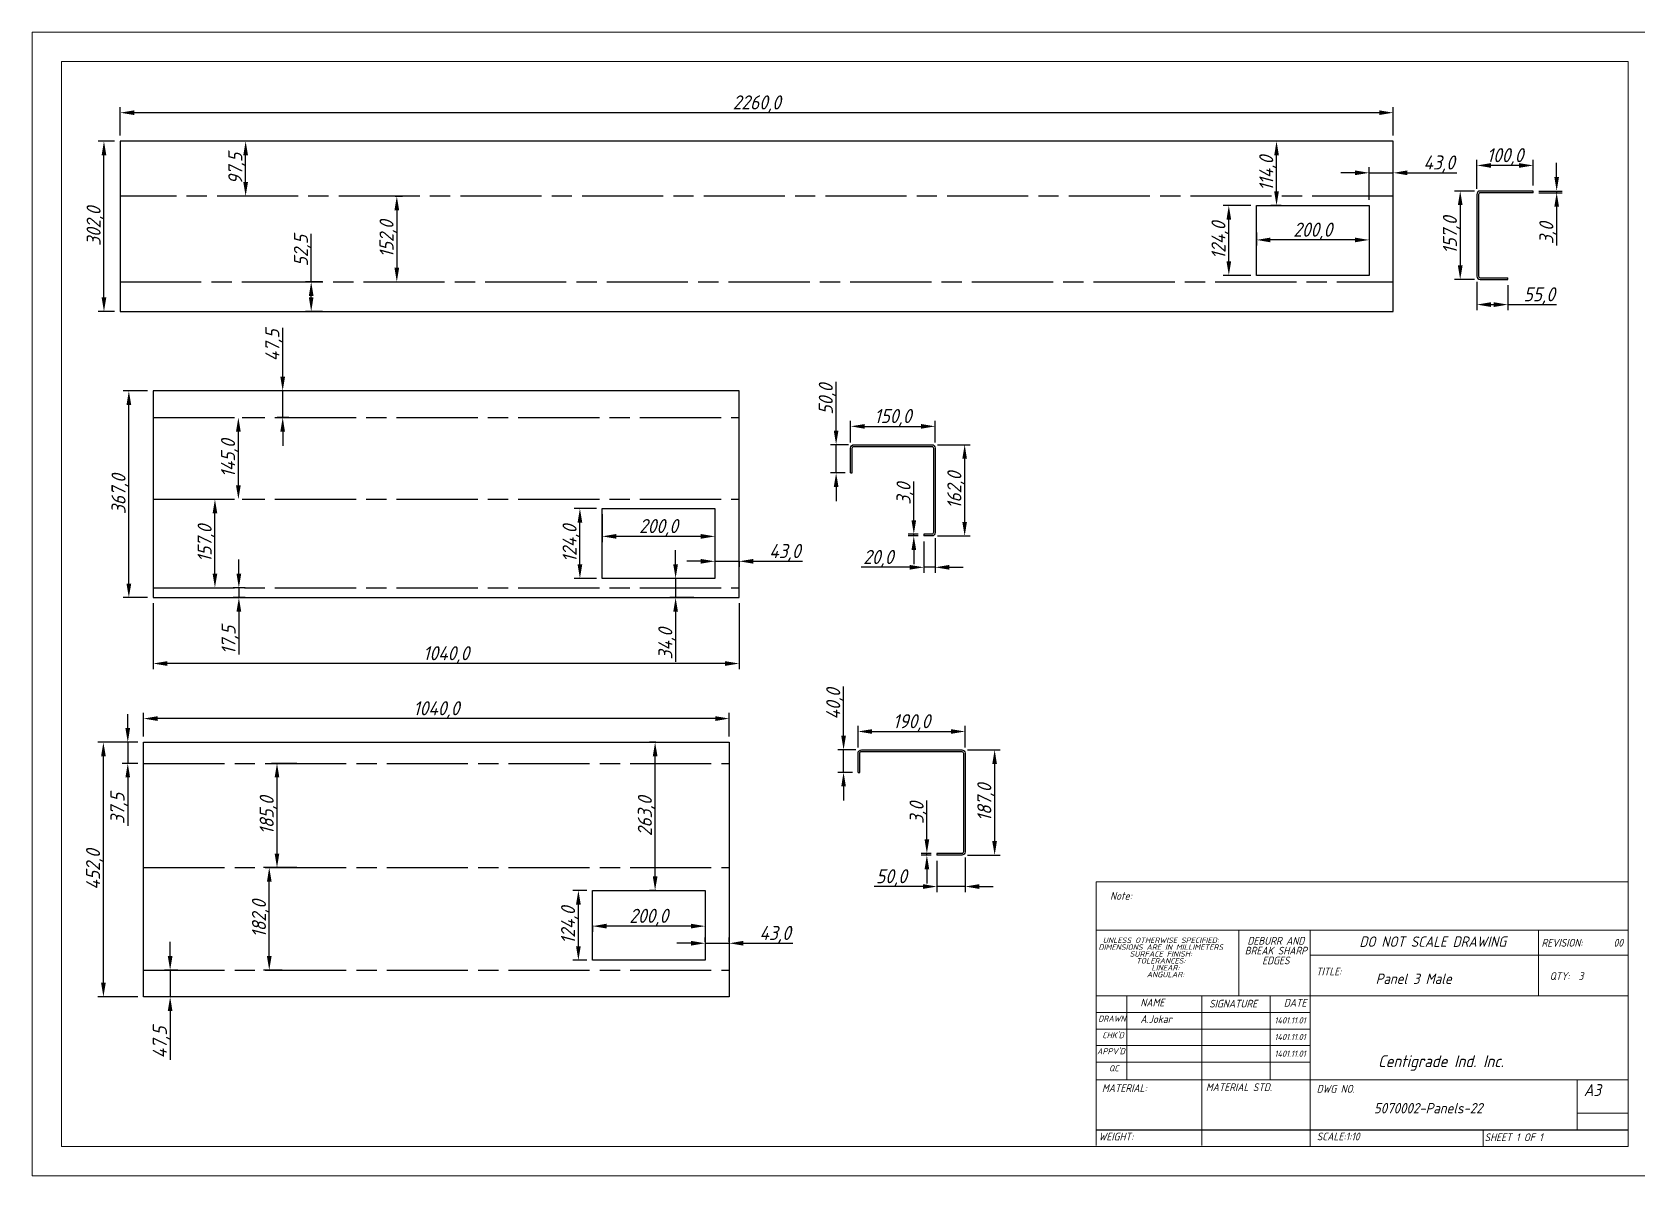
# Model space of a CAD drawing. Header units: inches. Extents: x 18597 to 101525, y -10106 to 51.
# Drawn here: x 34426 to 37275, y -5499 to -3469 of the extents above; entities that cross this region are included whole.
import ezdxf

# ---------------------------------------------------------------- set-up
doc = ezdxf.new("R2010")
doc.units = ezdxf.units.IN
doc.header["$LTSCALE"] = 6
doc.header["$MEASUREMENT"] = 0
doc.linetypes.add('ACAD_ISO08W100', pattern=[36, 24, -3, 6, -3])
doc.linetypes.add('SLD-Solid', pattern=[0])
doc.styles.add('GENISO', font='geniso.shx', dxfattribs={"oblique": 15})
doc.dimstyles.new('Scale', dxfattribs={"dimscale": 10, "dimtxt": 2.5, "dimasz": 2.5, "dimexe": 1, "dimexo": 1, "dimgap": 0.1, "dimtad": 1, "dimdec": 1, "dimzin": 0, "dimtxsty": 'GENISO', "dimcen": 2.5, "dimclrd": 1, "dimclre": 1, "dimclrt": 256, "dimadec": 0, "dimazin": 0, "dimtfac": 1, "dimtdec": 1, "dimtmove": 0, "dimatfit": 3, "dimfxl": 1, "dimtzin": 0, "dimlwd": -1, "dimlwe": -1, "dimarcsym": 0})

# ---------------------------------------------------------------- blocks, each defined once
blk = doc.blocks.new('*D399')
at = {"color": 1, "transparency": 16777216}
for p, q in [((34582.1, -3652.9), (34582.1, -3602.2)), ((36817.1, -3612.2), (34607.1, -3612.2)), ((36842.1, -3652.9), (36842.1, -3602.2))]:
    blk.add_line(p, q, dxfattribs=at)
for points in [[(34607.1, -3608), (34607.1, -3616.3), (34582.1, -3612.2)], [(36817.1, -3608), (36817.1, -3616.3), (36842.1, -3612.2)]]:
    blk.add_solid(points, dxfattribs=at)
at = {"layer": 'Defpoints', "color": 0, "transparency": 16777216}
for p in [(34582.1, -3612.2), (34582.1, -3662.9), (36842.1, -3662.9)]:
    blk.add_point(p, dxfattribs=at)
at = {"transparency": 16777216, "insert": (35712.1, -3596.8), "char_height": 25, "attachment_point": 5, "style": 'GENISO'}
blk.add_mtext('2260,0', dxfattribs=at)
blk = doc.blocks.new('*D400')
at = {"color": 1, "transparency": 16777216}
for p, q in [((34824.8, -3662.9), (34794.8, -3662.9)), ((34804.8, -3735.4), (34804.8, -3687.9)), ((34824.8, -3760.4), (34794.8, -3760.4))]:
    blk.add_line(p, q, dxfattribs=at)
for points in [[(34800.6, -3687.9), (34809, -3687.9), (34804.8, -3662.9)], [(34800.6, -3735.4), (34809, -3735.4), (34804.8, -3760.4)]]:
    blk.add_solid(points, dxfattribs=at)
at = {"layer": 'Defpoints', "color": 0, "transparency": 16777216}
for p in [(34804.8, -3662.9), (34834.8, -3662.9), (34834.8, -3760.4)]:
    blk.add_point(p, dxfattribs=at)
at = {"transparency": 16777216, "insert": (34789.4, -3711.6), "char_height": 25, "attachment_point": 5, "rotation": 90, "style": 'GENISO'}
blk.add_mtext('97,5', dxfattribs=at)
blk = doc.blocks.new('*D401')
at = {"color": 1, "transparency": 16777216}
for p, q in [((35070, -3760.4), (35083.2, -3760.4)), ((35073.2, -3785.4), (35073.2, -3887.4)), ((35070, -3912.4), (35083.2, -3912.4))]:
    blk.add_line(p, q, dxfattribs=at)
for points in [[(35069, -3785.4), (35077.3, -3785.4), (35073.2, -3760.4)], [(35069, -3887.4), (35077.3, -3887.4), (35073.2, -3912.4)]]:
    blk.add_solid(points, dxfattribs=at)
at = {"layer": 'Defpoints', "color": 0, "transparency": 16777216}
for p in [(35060, -3760.4), (35060, -3912.4), (35073.2, -3912.4)]:
    blk.add_point(p, dxfattribs=at)
at = {"transparency": 16777216, "insert": (35057.8, -3836.4), "char_height": 25, "attachment_point": 5, "rotation": 90, "style": 'GENISO'}
blk.add_mtext('152,0', dxfattribs=at)
blk = doc.blocks.new('*D402')
at = {"color": 1, "transparency": 16777216}
for p, q in [((34921.2, -3912.4), (34921.2, -3826.9)), ((34941.2, -3912.4), (34911.2, -3912.4)), ((34921.2, -3939.9), (34921.2, -3937.4)), ((34941.2, -3964.9), (34911.2, -3964.9))]:
    blk.add_line(p, q, dxfattribs=at)
for points in [[(34917, -3937.4), (34925.3, -3937.4), (34921.2, -3912.4)], [(34917, -3939.9), (34925.3, -3939.9), (34921.2, -3964.9)]]:
    blk.add_solid(points, dxfattribs=at)
at = {"layer": 'Defpoints', "color": 0, "transparency": 16777216}
for p in [(34921.2, -3912.4), (34951.2, -3912.4), (34951.2, -3964.9)]:
    blk.add_point(p, dxfattribs=at)
at = {"transparency": 16777216, "insert": (34905.8, -3857.1), "char_height": 25, "attachment_point": 5, "rotation": 90, "style": 'GENISO'}
blk.add_mtext('52,5', dxfattribs=at)
blk = doc.blocks.new('*D403')
at = {"color": 1, "transparency": 16777216}
for p, q in [((34572.1, -3662.9), (34543.3, -3662.9)), ((34553.3, -3939.9), (34553.3, -3687.9)), ((34572.1, -3964.9), (34543.3, -3964.9))]:
    blk.add_line(p, q, dxfattribs=at)
for points in [[(34549.1, -3687.9), (34557.5, -3687.9), (34553.3, -3662.9)], [(34549.1, -3939.9), (34557.5, -3939.9), (34553.3, -3964.9)]]:
    blk.add_solid(points, dxfattribs=at)
at = {"layer": 'Defpoints', "color": 0, "transparency": 16777216}
for p in [(34553.3, -3662.9), (34582.1, -3662.9), (34582.1, -3964.9)]:
    blk.add_point(p, dxfattribs=at)
at = {"transparency": 16777216, "insert": (34537.9, -3813.9), "char_height": 25, "attachment_point": 5, "rotation": 90, "style": 'GENISO'}
blk.add_mtext('302,0', dxfattribs=at)
blk = doc.blocks.new('*D404')
at = {"color": 1, "transparency": 16777216}
for p, q in [((37132.1, -3726.2), (37132.1, -3701.2)), ((37100.5, -3751.2), (37142.1, -3751.2)), ((37100.5, -3754.2), (37142.1, -3754.2)), ((37132.1, -3751.2), (37132.1, -3754.2)), ((37132.1, -3779.2), (37132.1, -3848.1))]:
    blk.add_line(p, q, dxfattribs=at)
for points in [[(37127.9, -3726.2), (37136.3, -3726.2), (37132.1, -3751.2)], [(37127.9, -3779.2), (37136.3, -3779.2), (37132.1, -3754.2)]]:
    blk.add_solid(points, dxfattribs=at)
at = {"layer": 'Defpoints', "color": 0, "transparency": 16777216}
for p in [(37090.5, -3751.2), (37090.5, -3754.2), (37132.1, -3754.2)]:
    blk.add_point(p, dxfattribs=at)
at = {"transparency": 16777216, "insert": (37116.7, -3826.2), "char_height": 25, "attachment_point": 5, "rotation": 90, "style": 'GENISO'}
blk.add_mtext('3,0', dxfattribs=at)
blk = doc.blocks.new('*D405')
at = {"color": 1, "transparency": 16777216}
for p, q in [((36990.5, -3747.2), (36990.5, -3695.8)), ((37090.5, -3741.2), (37090.5, -3695.8)), ((37065.5, -3705.8), (37015.5, -3705.8))]:
    blk.add_line(p, q, dxfattribs=at)
for points in [[(37015.5, -3701.7), (37015.5, -3710), (36990.5, -3705.8)], [(37065.5, -3701.7), (37065.5, -3710), (37090.5, -3705.8)]]:
    blk.add_solid(points, dxfattribs=at)
at = {"layer": 'Defpoints', "color": 0, "transparency": 16777216}
for p in [(36990.5, -3705.8), (36990.5, -3757.2), (37090.5, -3751.2)]:
    blk.add_point(p, dxfattribs=at)
at = {"transparency": 16777216, "insert": (37040.5, -3690.5), "char_height": 25, "attachment_point": 5, "style": 'GENISO'}
blk.add_mtext('100,0', dxfattribs=at)
blk = doc.blocks.new('*D406')
at = {"color": 1, "transparency": 16777216}
for p, q in [((36986.5, -3751.2), (36950.9, -3751.2)), ((36960.9, -3776.2), (36960.9, -3883.2)), ((36986.5, -3908.2), (36950.9, -3908.2))]:
    blk.add_line(p, q, dxfattribs=at)
for points in [[(36956.7, -3776.2), (36965.1, -3776.2), (36960.9, -3751.2)], [(36956.7, -3883.2), (36965.1, -3883.2), (36960.9, -3908.2)]]:
    blk.add_solid(points, dxfattribs=at)
at = {"layer": 'Defpoints', "color": 0, "transparency": 16777216}
for p in [(36996.5, -3751.2), (36960.9, -3908.2), (36996.5, -3908.2)]:
    blk.add_point(p, dxfattribs=at)
at = {"transparency": 16777216, "insert": (36945.5, -3829.7), "char_height": 25, "attachment_point": 5, "rotation": 90, "style": 'GENISO'}
blk.add_mtext('157,0', dxfattribs=at)
blk = doc.blocks.new('*D407')
at = {"color": 1, "transparency": 16777216}
for p, q in [((36990.5, -3912.2), (36990.5, -3962.8)), ((37045.5, -3918.2), (37045.5, -3962.8)), ((37015.5, -3952.8), (37020.5, -3952.8)), ((37045.5, -3952.8), (37131.9, -3952.8))]:
    blk.add_line(p, q, dxfattribs=at)
for points in [[(37015.5, -3948.6), (37015.5, -3957), (36990.5, -3952.8)], [(37020.5, -3948.6), (37020.5, -3957), (37045.5, -3952.8)]]:
    blk.add_solid(points, dxfattribs=at)
at = {"layer": 'Defpoints', "color": 0, "transparency": 16777216}
for p in [(36990.5, -3902.2), (37045.5, -3908.2), (37045.5, -3952.8)]:
    blk.add_point(p, dxfattribs=at)
at = {"transparency": 16777216, "insert": (37101.2, -3937.4), "char_height": 25, "attachment_point": 5, "style": 'GENISO'}
blk.add_mtext('55,0', dxfattribs=at)
blk = doc.blocks.new('*D408')
at = {"color": 1, "transparency": 16777216}
for p, q in [((35853, -4176.5), (35853, -4090)), ((35874.8, -4201.5), (35843, -4201.5)), ((35853, -4251.5), (35853, -4201.5)), ((35868.8, -4251.5), (35843, -4251.5)), ((35853, -4276.5), (35853, -4301.5))]:
    blk.add_line(p, q, dxfattribs=at)
for points in [[(35848.9, -4176.5), (35857.2, -4176.5), (35853, -4201.5)], [(35848.9, -4276.5), (35857.2, -4276.5), (35853, -4251.5)]]:
    blk.add_solid(points, dxfattribs=at)
at = {"layer": 'Defpoints', "color": 0, "transparency": 16777216}
for p in [(35853, -4201.5), (35884.8, -4201.5), (35878.8, -4251.5)]:
    blk.add_point(p, dxfattribs=at)
at = {"transparency": 16777216, "insert": (35837.6, -4120.7), "char_height": 25, "attachment_point": 5, "rotation": 90, "style": 'GENISO'}
blk.add_mtext('50,0', dxfattribs=at)
blk = doc.blocks.new('*D409')
at = {"color": 1, "transparency": 16777216}
for p, q in [((35878.8, -4197.5), (35878.8, -4158.9)), ((36028.8, -4197.5), (36028.8, -4158.9)), ((35903.8, -4168.9), (36003.8, -4168.9))]:
    blk.add_line(p, q, dxfattribs=at)
for points in [[(35903.8, -4164.8), (35903.8, -4173.1), (35878.8, -4168.9)], [(36003.8, -4164.8), (36003.8, -4173.1), (36028.8, -4168.9)]]:
    blk.add_solid(points, dxfattribs=at)
at = {"layer": 'Defpoints', "color": 0, "transparency": 16777216}
for p in [(36028.8, -4168.9), (35878.8, -4207.5), (36028.8, -4207.5)]:
    blk.add_point(p, dxfattribs=at)
at = {"transparency": 16777216, "insert": (35953.8, -4153.5), "char_height": 25, "attachment_point": 5, "style": 'GENISO'}
blk.add_mtext('150,0', dxfattribs=at)
blk = doc.blocks.new('*D410')
at = {"color": 1, "transparency": 16777216}
for p, q in [((36032.8, -4201.5), (36091.2, -4201.5)), ((36081.2, -4226.5), (36081.2, -4338.5)), ((36032.8, -4363.5), (36091.2, -4363.5))]:
    blk.add_line(p, q, dxfattribs=at)
for points in [[(36077, -4226.5), (36085.3, -4226.5), (36081.2, -4201.5)], [(36077, -4338.5), (36085.3, -4338.5), (36081.2, -4363.5)]]:
    blk.add_solid(points, dxfattribs=at)
at = {"layer": 'Defpoints', "color": 0, "transparency": 16777216}
for p in [(36022.8, -4201.5), (36022.8, -4363.5), (36081.2, -4363.5)]:
    blk.add_point(p, dxfattribs=at)
at = {"transparency": 16777216, "insert": (36065.8, -4282.5), "char_height": 25, "attachment_point": 5, "rotation": 90, "style": 'GENISO'}
blk.add_mtext('162,0', dxfattribs=at)
blk = doc.blocks.new('*D411')
at = {"color": 1, "transparency": 16777216}
for p, q in [((36008.8, -4373.5), (36008.8, -4429.1)), ((36028.8, -4367.5), (36028.8, -4429.1)), ((35983.8, -4419.1), (35897.3, -4419.1)), ((36028.8, -4419.1), (36008.8, -4419.1)), ((36053.8, -4419.1), (36078.8, -4419.1))]:
    blk.add_line(p, q, dxfattribs=at)
for points in [[(35983.8, -4414.9), (35983.8, -4423.2), (36008.8, -4419.1)], [(36053.8, -4414.9), (36053.8, -4423.2), (36028.8, -4419.1)]]:
    blk.add_solid(points, dxfattribs=at)
at = {"layer": 'Defpoints', "color": 0, "transparency": 16777216}
for p in [(36028.8, -4357.5), (36008.8, -4363.5), (36008.8, -4419.1)]:
    blk.add_point(p, dxfattribs=at)
at = {"transparency": 16777216, "insert": (35928, -4403.7), "char_height": 25, "attachment_point": 5, "style": 'GENISO'}
blk.add_mtext('20,0', dxfattribs=at)
blk = doc.blocks.new('*D412')
at = {"color": 1, "transparency": 16777216}
for p, q in [((35990.9, -4335.5), (35990.9, -4266.5)), ((35998.8, -4360.5), (35980.9, -4360.5)), ((35998.8, -4363.5), (35980.9, -4363.5)), ((35990.9, -4363.5), (35990.9, -4360.5)), ((35990.9, -4388.5), (35990.9, -4413.5))]:
    blk.add_line(p, q, dxfattribs=at)
for points in [[(35986.8, -4335.5), (35995.1, -4335.5), (35990.9, -4360.5)], [(35986.8, -4388.5), (35995.1, -4388.5), (35990.9, -4363.5)]]:
    blk.add_solid(points, dxfattribs=at)
at = {"layer": 'Defpoints', "color": 0, "transparency": 16777216}
for p in [(35990.9, -4360.5), (36008.8, -4360.5), (36008.8, -4363.5)]:
    blk.add_point(p, dxfattribs=at)
at = {"transparency": 16777216, "insert": (35975.6, -4288.5), "char_height": 25, "attachment_point": 5, "rotation": 90, "style": 'GENISO'}
blk.add_mtext('3,0', dxfattribs=at)
blk = doc.blocks.new('*D413')
at = {"color": 1, "transparency": 16777216}
for p, q in [((34630.8, -4105.9), (34587.5, -4105.9)), ((34597.5, -4447.9), (34597.5, -4130.9)), ((34630.8, -4472.9), (34587.5, -4472.9))]:
    blk.add_line(p, q, dxfattribs=at)
for points in [[(34593.3, -4130.9), (34601.7, -4130.9), (34597.5, -4105.9)], [(34593.3, -4447.9), (34601.7, -4447.9), (34597.5, -4472.9)]]:
    blk.add_solid(points, dxfattribs=at)
at = {"layer": 'Defpoints', "color": 0, "transparency": 16777216}
for p in [(34597.5, -4105.9), (34640.8, -4105.9), (34640.8, -4472.9)]:
    blk.add_point(p, dxfattribs=at)
at = {"transparency": 16777216, "insert": (34582.1, -4289.4), "char_height": 25, "attachment_point": 5, "rotation": 90, "style": 'GENISO'}
blk.add_mtext('367,0', dxfattribs=at)
blk = doc.blocks.new('*D414')
at = {"color": 1, "transparency": 16777216}
for p, q in [((34792.8, -4430.4), (34792.8, -4405.4)), ((34803.7, -4455.4), (34782.8, -4455.4)), ((34792.8, -4455.4), (34792.8, -4472.9)), ((34803.7, -4472.9), (34782.8, -4472.9)), ((34792.8, -4497.9), (34792.8, -4573.8))]:
    blk.add_line(p, q, dxfattribs=at)
for points in [[(34788.6, -4430.4), (34797, -4430.4), (34792.8, -4455.4)], [(34788.6, -4497.9), (34797, -4497.9), (34792.8, -4472.9)]]:
    blk.add_solid(points, dxfattribs=at)
at = {"layer": 'Defpoints', "color": 0, "transparency": 16777216}
for p in [(34813.7, -4455.4), (34792.8, -4472.9), (34813.7, -4472.9)]:
    blk.add_point(p, dxfattribs=at)
at = {"transparency": 16777216, "insert": (34777.4, -4548.4), "char_height": 25, "attachment_point": 5, "rotation": 90, "style": 'GENISO'}
blk.add_mtext('17,5', dxfattribs=at)
blk = doc.blocks.new('*D415')
at = {"color": 1, "transparency": 16777216}
for p, q in [((34748.5, -4298.4), (34760.3, -4298.4)), ((34750.3, -4430.4), (34750.3, -4323.4)), ((34748.5, -4455.4), (34760.3, -4455.4))]:
    blk.add_line(p, q, dxfattribs=at)
for points in [[(34746.2, -4323.4), (34754.5, -4323.4), (34750.3, -4298.4)], [(34746.2, -4430.4), (34754.5, -4430.4), (34750.3, -4455.4)]]:
    blk.add_solid(points, dxfattribs=at)
at = {"layer": 'Defpoints', "color": 0, "transparency": 16777216}
for p in [(34738.5, -4298.4), (34750.3, -4298.4), (34738.5, -4455.4)]:
    blk.add_point(p, dxfattribs=at)
at = {"transparency": 16777216, "insert": (34735, -4376.9), "char_height": 25, "attachment_point": 5, "rotation": 90, "style": 'GENISO'}
blk.add_mtext('157,0', dxfattribs=at)
blk = doc.blocks.new('*D416')
at = {"color": 1, "transparency": 16777216}
for p, q in [((34798.9, -4153.4), (34801.9, -4153.4)), ((34791.9, -4273.4), (34791.9, -4178.4)), ((34798.9, -4298.4), (34801.9, -4298.4))]:
    blk.add_line(p, q, dxfattribs=at)
for points in [[(34787.7, -4178.4), (34796.1, -4178.4), (34791.9, -4153.4)], [(34787.7, -4273.4), (34796.1, -4273.4), (34791.9, -4298.4)]]:
    blk.add_solid(points, dxfattribs=at)
at = {"layer": 'Defpoints', "color": 0, "transparency": 16777216}
for p in [(34788.9, -4153.4), (34791.9, -4153.4), (34788.9, -4298.4)]:
    blk.add_point(p, dxfattribs=at)
at = {"transparency": 16777216, "insert": (34776.5, -4225.9), "char_height": 25, "attachment_point": 5, "rotation": 90, "style": 'GENISO'}
blk.add_mtext('145,0', dxfattribs=at)
blk = doc.blocks.new('*D417')
at = {"color": 1, "transparency": 16777216}
for p, q in [((34870.6, -4080.9), (34870.6, -3994.3)), ((34881.3, -4105.9), (34860.6, -4105.9)), ((34870.6, -4153.4), (34870.6, -4105.9)), ((34881.3, -4153.4), (34860.6, -4153.4)), ((34870.6, -4178.4), (34870.6, -4203.4))]:
    blk.add_line(p, q, dxfattribs=at)
for points in [[(34866.4, -4080.9), (34874.7, -4080.9), (34870.6, -4105.9)], [(34866.4, -4178.4), (34874.7, -4178.4), (34870.6, -4153.4)]]:
    blk.add_solid(points, dxfattribs=at)
at = {"layer": 'Defpoints', "color": 0, "transparency": 16777216}
for p in [(34870.6, -4105.9), (34891.3, -4105.9), (34891.3, -4153.4)]:
    blk.add_point(p, dxfattribs=at)
at = {"transparency": 16777216, "insert": (34855.2, -4025.1), "char_height": 25, "attachment_point": 5, "rotation": 90, "style": 'GENISO'}
blk.add_mtext('47,5', dxfattribs=at)
blk = doc.blocks.new('*D418')
at = {"color": 1, "transparency": 16777216}
for p, q in [((34640.8, -4482.9), (34640.8, -4599.9)), ((35680.8, -4482.9), (35680.8, -4599.9)), ((35655.8, -4589.9), (34665.8, -4589.9))]:
    blk.add_line(p, q, dxfattribs=at)
for points in [[(34665.8, -4585.7), (34665.8, -4594.1), (34640.8, -4589.9)], [(35655.8, -4585.7), (35655.8, -4594.1), (35680.8, -4589.9)]]:
    blk.add_solid(points, dxfattribs=at)
at = {"layer": 'Defpoints', "color": 0, "transparency": 16777216}
for p in [(34640.8, -4472.9), (35680.8, -4472.9), (34640.8, -4589.9)]:
    blk.add_point(p, dxfattribs=at)
at = {"transparency": 16777216, "insert": (35160.8, -4574.5), "char_height": 25, "attachment_point": 5, "style": 'GENISO'}
blk.add_mtext('1040,0', dxfattribs=at)
blk = doc.blocks.new('*D419')
at = {"color": 1, "transparency": 16777216}
for p, q in [((36774.1, -3718.9), (36749.1, -3718.9)), ((36799.1, -3766.9), (36799.1, -3708.9)), ((36799.1, -3718.9), (36842.1, -3718.9)), ((36842.1, -3766.9), (36842.1, -3708.9)), ((36867.1, -3718.9), (36954.7, -3718.9))]:
    blk.add_line(p, q, dxfattribs=at)
for points in [[(36774.1, -3714.7), (36774.1, -3723.1), (36799.1, -3718.9)], [(36867.1, -3714.7), (36867.1, -3723.1), (36842.1, -3718.9)]]:
    blk.add_solid(points, dxfattribs=at)
at = {"layer": 'Defpoints', "color": 0, "transparency": 16777216}
for p in [(36842.1, -3718.9), (36799.1, -3776.9), (36842.1, -3776.9)]:
    blk.add_point(p, dxfattribs=at)
at = {"transparency": 16777216, "insert": (36923.4, -3703.5), "char_height": 25, "attachment_point": 5, "style": 'GENISO'}
blk.add_mtext('43,0', dxfattribs=at)
blk = doc.blocks.new('*D420')
at = {"color": 1, "transparency": 16777216}
for p, q in [((36599.1, -3824.6), (36599.1, -3848)), ((36774.1, -3838), (36624.1, -3838)), ((36799.1, -3824.6), (36799.1, -3848))]:
    blk.add_line(p, q, dxfattribs=at)
for points in [[(36624.1, -3833.9), (36624.1, -3842.2), (36599.1, -3838)], [(36774.1, -3833.9), (36774.1, -3842.2), (36799.1, -3838)]]:
    blk.add_solid(points, dxfattribs=at)
at = {"layer": 'Defpoints', "color": 0, "transparency": 16777216}
for p in [(36599.1, -3814.6), (36799.1, -3814.6), (36599.1, -3838)]:
    blk.add_point(p, dxfattribs=at)
at = {"transparency": 16777216, "insert": (36699.1, -3822.7), "char_height": 25, "attachment_point": 5, "style": 'GENISO'}
blk.add_mtext('200,0', dxfattribs=at)
blk = doc.blocks.new('*D421')
at = {"color": 1, "transparency": 16777216}
for p, q in [((36589.1, -3776.9), (36540.1, -3776.9)), ((36550.1, -3875.9), (36550.1, -3801.9)), ((36589.1, -3900.9), (36540.1, -3900.9))]:
    blk.add_line(p, q, dxfattribs=at)
for points in [[(36546, -3801.9), (36554.3, -3801.9), (36550.1, -3776.9)], [(36546, -3875.9), (36554.3, -3875.9), (36550.1, -3900.9)]]:
    blk.add_solid(points, dxfattribs=at)
at = {"layer": 'Defpoints', "color": 0, "transparency": 16777216}
for p in [(36550.1, -3776.9), (36599.1, -3776.9), (36599.1, -3900.9)]:
    blk.add_point(p, dxfattribs=at)
at = {"transparency": 16777216, "insert": (36534.7, -3838.9), "char_height": 25, "attachment_point": 5, "rotation": 90, "style": 'GENISO'}
blk.add_mtext('124,0', dxfattribs=at)
blk = doc.blocks.new('*D422')
at = {"color": 1, "transparency": 16777216}
for p, q in [((36643.2, -3662.9), (36624.8, -3662.9)), ((36634.8, -3751.9), (36634.8, -3687.9)), ((36643.2, -3776.9), (36624.8, -3776.9))]:
    blk.add_line(p, q, dxfattribs=at)
for points in [[(36630.7, -3687.9), (36639, -3687.9), (36634.8, -3662.9)], [(36630.7, -3751.9), (36639, -3751.9), (36634.8, -3776.9)]]:
    blk.add_solid(points, dxfattribs=at)
at = {"layer": 'Defpoints', "color": 0, "transparency": 16777216}
for p in [(36634.8, -3662.9), (36653.2, -3662.9), (36653.2, -3776.9)]:
    blk.add_point(p, dxfattribs=at)
at = {"transparency": 16777216, "insert": (36619.5, -3719.9), "char_height": 25, "attachment_point": 5, "rotation": 90, "style": 'GENISO'}
blk.add_mtext('114,0', dxfattribs=at)
blk = doc.blocks.new('*D423')
at = {"color": 1, "transparency": 16777216}
for p, q in [((35437.8, -4324.9), (35437.8, -4374.2)), ((35637.8, -4324.9), (35637.8, -4374.2)), ((35612.8, -4364.2), (35462.8, -4364.2))]:
    blk.add_line(p, q, dxfattribs=at)
for points in [[(35462.8, -4360), (35462.8, -4368.4), (35437.8, -4364.2)], [(35612.8, -4360), (35612.8, -4368.4), (35637.8, -4364.2)]]:
    blk.add_solid(points, dxfattribs=at)
at = {"layer": 'Defpoints', "color": 0, "transparency": 16777216}
for p in [(35437.8, -4314.9), (35637.8, -4314.9), (35437.8, -4364.2)]:
    blk.add_point(p, dxfattribs=at)
at = {"transparency": 16777216, "insert": (35537.8, -4348.8), "char_height": 25, "attachment_point": 5, "style": 'GENISO'}
blk.add_mtext('200,0', dxfattribs=at)
blk = doc.blocks.new('*D424')
at = {"color": 1, "transparency": 16777216}
for p, q in [((35427.8, -4314.9), (35388.2, -4314.9)), ((35398.2, -4413.9), (35398.2, -4339.9)), ((35427.8, -4438.9), (35388.2, -4438.9))]:
    blk.add_line(p, q, dxfattribs=at)
for points in [[(35394, -4339.9), (35402.4, -4339.9), (35398.2, -4314.9)], [(35394, -4413.9), (35402.4, -4413.9), (35398.2, -4438.9)]]:
    blk.add_solid(points, dxfattribs=at)
at = {"layer": 'Defpoints', "color": 0, "transparency": 16777216}
for p in [(35398.2, -4314.9), (35437.8, -4314.9), (35437.8, -4438.9)]:
    blk.add_point(p, dxfattribs=at)
at = {"transparency": 16777216, "insert": (35382.8, -4376.9), "char_height": 25, "attachment_point": 5, "rotation": 90, "style": 'GENISO'}
blk.add_mtext('124,0', dxfattribs=at)
blk = doc.blocks.new('*D425')
at = {"color": 1, "transparency": 16777216}
for p, q in [((35612.8, -4408.4), (35587.8, -4408.4)), ((35637.8, -4408.4), (35680.8, -4408.4)), ((35637.8, -4408.8), (35637.8, -4418.4)), ((35680.8, -4408.8), (35680.8, -4418.4)), ((35705.8, -4408.4), (35793.4, -4408.4))]:
    blk.add_line(p, q, dxfattribs=at)
for points in [[(35612.8, -4404.3), (35612.8, -4412.6), (35637.8, -4408.4)], [(35705.8, -4404.3), (35705.8, -4412.6), (35680.8, -4408.4)]]:
    blk.add_solid(points, dxfattribs=at)
at = {"layer": 'Defpoints', "color": 0, "transparency": 16777216}
for p in [(35637.8, -4398.8), (35680.8, -4398.8), (35680.8, -4408.4)]:
    blk.add_point(p, dxfattribs=at)
at = {"transparency": 16777216, "insert": (35762.1, -4393.1), "char_height": 25, "attachment_point": 5, "style": 'GENISO'}
blk.add_mtext('43,0', dxfattribs=at)
blk = doc.blocks.new('*D426')
at = {"color": 1, "transparency": 16777216}
for p, q in [((35568.1, -4413.9), (35568.1, -4388.9)), ((35600.5, -4438.9), (35558.1, -4438.9)), ((35568.1, -4438.9), (35568.1, -4472.9)), ((35600.5, -4472.9), (35558.1, -4472.9)), ((35568.1, -4497.9), (35568.1, -4586.9))]:
    blk.add_line(p, q, dxfattribs=at)
for points in [[(35563.9, -4413.9), (35572.2, -4413.9), (35568.1, -4438.9)], [(35563.9, -4497.9), (35572.2, -4497.9), (35568.1, -4472.9)]]:
    blk.add_solid(points, dxfattribs=at)
at = {"layer": 'Defpoints', "color": 0, "transparency": 16777216}
for p in [(35610.5, -4438.9), (35568.1, -4472.9), (35610.5, -4472.9)]:
    blk.add_point(p, dxfattribs=at)
at = {"transparency": 16777216, "insert": (35552.7, -4554.9), "char_height": 25, "attachment_point": 5, "rotation": 90, "style": 'GENISO'}
blk.add_mtext('34,0', dxfattribs=at)
blk = doc.blocks.new('*D431')
at = {"color": 1, "transparency": 16777216}
for p, q in [((35866.2, -4718.1), (35866.2, -4630.5)), ((35888, -4743.1), (35856.2, -4743.1)), ((35866.2, -4783.1), (35866.2, -4743.1)), ((35882, -4783.1), (35856.2, -4783.1)), ((35866.2, -4808.1), (35866.2, -4833.1))]:
    blk.add_line(p, q, dxfattribs=at)
for points in [[(35862.1, -4718.1), (35870.4, -4718.1), (35866.2, -4743.1)], [(35862.1, -4808.1), (35870.4, -4808.1), (35866.2, -4783.1)]]:
    blk.add_solid(points, dxfattribs=at)
at = {"layer": 'Defpoints', "color": 0, "transparency": 16777216}
for p in [(35866.2, -4743.1), (35898, -4743.1), (35892, -4783.1)]:
    blk.add_point(p, dxfattribs=at)
at = {"transparency": 16777216, "insert": (35850.8, -4661.8), "char_height": 25, "attachment_point": 5, "rotation": 90, "style": 'GENISO'}
blk.add_mtext('40,0', dxfattribs=at)
blk = doc.blocks.new('*D432')
at = {"color": 1, "transparency": 16777216}
for p, q in [((35892, -4739.1), (35892, -4700.5)), ((36082, -4739.1), (36082, -4700.5)), ((35917, -4710.5), (36057, -4710.5))]:
    blk.add_line(p, q, dxfattribs=at)
for points in [[(35917, -4706.4), (35917, -4714.7), (35892, -4710.5)], [(36057, -4706.4), (36057, -4714.7), (36082, -4710.5)]]:
    blk.add_solid(points, dxfattribs=at)
at = {"layer": 'Defpoints', "color": 0, "transparency": 16777216}
for p in [(36082, -4710.5), (35892, -4749.1), (36082, -4749.1)]:
    blk.add_point(p, dxfattribs=at)
at = {"transparency": 16777216, "insert": (35987, -4695.2), "char_height": 25, "attachment_point": 5, "style": 'GENISO'}
blk.add_mtext('190,0', dxfattribs=at)
blk = doc.blocks.new('*D433')
at = {"color": 1, "transparency": 16777216}
for p, q in [((36086, -4743.1), (36144.4, -4743.1)), ((36134.4, -4768.1), (36134.4, -4905.1)), ((36086, -4930.1), (36144.4, -4930.1))]:
    blk.add_line(p, q, dxfattribs=at)
for points in [[(36130.2, -4768.1), (36138.5, -4768.1), (36134.4, -4743.1)], [(36130.2, -4905.1), (36138.5, -4905.1), (36134.4, -4930.1)]]:
    blk.add_solid(points, dxfattribs=at)
at = {"layer": 'Defpoints', "color": 0, "transparency": 16777216}
for p in [(36076, -4743.1), (36076, -4930.1), (36134.4, -4930.1)]:
    blk.add_point(p, dxfattribs=at)
at = {"transparency": 16777216, "insert": (36119, -4836.6), "char_height": 25, "attachment_point": 5, "rotation": 90, "style": 'GENISO'}
blk.add_mtext('187,0', dxfattribs=at)
blk = doc.blocks.new('*D434')
at = {"color": 1, "transparency": 16777216}
for p, q in [((36032, -4940.1), (36032, -4995.7)), ((36082, -4934.1), (36082, -4995.7)), ((36007, -4985.7), (35920.5, -4985.7)), ((36082, -4985.7), (36032, -4985.7)), ((36107, -4985.7), (36132, -4985.7))]:
    blk.add_line(p, q, dxfattribs=at)
for points in [[(36007, -4981.5), (36007, -4989.9), (36032, -4985.7)], [(36107, -4981.5), (36107, -4989.9), (36082, -4985.7)]]:
    blk.add_solid(points, dxfattribs=at)
at = {"layer": 'Defpoints', "color": 0, "transparency": 16777216}
for p in [(36082, -4924.1), (36032, -4930.1), (36032, -4985.7)]:
    blk.add_point(p, dxfattribs=at)
at = {"transparency": 16777216, "insert": (35951.2, -4970.3), "char_height": 25, "attachment_point": 5, "style": 'GENISO'}
blk.add_mtext('50,0', dxfattribs=at)
blk = doc.blocks.new('*D435')
at = {"color": 1, "transparency": 16777216}
for p, q in [((36014.1, -4902.1), (36014.1, -4833.1)), ((36022, -4927.1), (36004.1, -4927.1)), ((36014.1, -4930.1), (36014.1, -4927.1)), ((36022, -4930.1), (36004.1, -4930.1)), ((36014.1, -4955.1), (36014.1, -4980.1))]:
    blk.add_line(p, q, dxfattribs=at)
for points in [[(36010, -4902.1), (36018.3, -4902.1), (36014.1, -4927.1)], [(36010, -4955.1), (36018.3, -4955.1), (36014.1, -4930.1)]]:
    blk.add_solid(points, dxfattribs=at)
at = {"layer": 'Defpoints', "color": 0, "transparency": 16777216}
for p in [(36014.1, -4927.1), (36032, -4927.1), (36032, -4930.1)]:
    blk.add_point(p, dxfattribs=at)
at = {"transparency": 16777216, "insert": (35998.8, -4855.1), "char_height": 25, "attachment_point": 5, "rotation": 90, "style": 'GENISO'}
blk.add_mtext('3,0', dxfattribs=at)
blk = doc.blocks.new('*D436')
at = {"color": 1, "transparency": 16777216}
for p, q in [((34613.4, -4729.6), (34542.3, -4729.6)), ((34552.3, -5156.6), (34552.3, -4754.6)), ((34613.4, -5181.6), (34542.3, -5181.6))]:
    blk.add_line(p, q, dxfattribs=at)
for points in [[(34548.2, -4754.6), (34556.5, -4754.6), (34552.3, -4729.6)], [(34548.2, -5156.6), (34556.5, -5156.6), (34552.3, -5181.6)]]:
    blk.add_solid(points, dxfattribs=at)
at = {"layer": 'Defpoints', "color": 0, "transparency": 16777216}
for p in [(34552.3, -4729.6), (34623.4, -4729.6), (34623.4, -5181.6)]:
    blk.add_point(p, dxfattribs=at)
at = {"transparency": 16777216, "insert": (34536.9, -4955.6), "char_height": 25, "attachment_point": 5, "rotation": 90, "style": 'GENISO'}
blk.add_mtext('452,0', dxfattribs=at)
blk = doc.blocks.new('*D437')
at = {"color": 1, "transparency": 16777216}
for p, q in [((34670.8, -5109.1), (34670.8, -5084.1)), ((34684.3, -5134.1), (34660.8, -5134.1)), ((34670.8, -5134.1), (34670.8, -5181.6)), ((34684.3, -5181.6), (34660.8, -5181.6)), ((34670.8, -5206.6), (34670.8, -5293.3))]:
    blk.add_line(p, q, dxfattribs=at)
for points in [[(34666.6, -5109.1), (34674.9, -5109.1), (34670.8, -5134.1)], [(34666.6, -5206.6), (34674.9, -5206.6), (34670.8, -5181.6)]]:
    blk.add_solid(points, dxfattribs=at)
at = {"layer": 'Defpoints', "color": 0, "transparency": 16777216}
for p in [(34694.3, -5134.1), (34670.8, -5181.6), (34694.3, -5181.6)]:
    blk.add_point(p, dxfattribs=at)
at = {"transparency": 16777216, "insert": (34655.4, -5262.5), "char_height": 25, "attachment_point": 5, "rotation": 90, "style": 'GENISO'}
blk.add_mtext('47,5', dxfattribs=at)
blk = doc.blocks.new('*D438')
at = {"color": 1, "transparency": 16777216}
for p, q in [((34869.8, -4952.1), (34836.7, -4952.1)), ((34846.7, -5109.1), (34846.7, -4977.1)), ((34869.8, -5134.1), (34836.7, -5134.1))]:
    blk.add_line(p, q, dxfattribs=at)
for points in [[(34842.6, -4977.1), (34850.9, -4977.1), (34846.7, -4952.1)], [(34842.6, -5109.1), (34850.9, -5109.1), (34846.7, -5134.1)]]:
    blk.add_solid(points, dxfattribs=at)
at = {"layer": 'Defpoints', "color": 0, "transparency": 16777216}
for p in [(34846.7, -4952.1), (34879.8, -4952.1), (34879.8, -5134.1)]:
    blk.add_point(p, dxfattribs=at)
at = {"transparency": 16777216, "insert": (34831.4, -5043.1), "char_height": 25, "attachment_point": 5, "rotation": 90, "style": 'GENISO'}
blk.add_mtext('182,0', dxfattribs=at)
blk = doc.blocks.new('*D439')
at = {"color": 1, "transparency": 16777216}
for p, q in [((34895.7, -4767.1), (34850.5, -4767.1)), ((34860.5, -4927.1), (34860.5, -4792.1)), ((34895.7, -4952.1), (34850.5, -4952.1))]:
    blk.add_line(p, q, dxfattribs=at)
for points in [[(34856.3, -4792.1), (34864.6, -4792.1), (34860.5, -4767.1)], [(34856.3, -4927.1), (34864.6, -4927.1), (34860.5, -4952.1)]]:
    blk.add_solid(points, dxfattribs=at)
at = {"layer": 'Defpoints', "color": 0, "transparency": 16777216}
for p in [(34860.5, -4767.1), (34905.7, -4767.1), (34905.7, -4952.1)]:
    blk.add_point(p, dxfattribs=at)
at = {"transparency": 16777216, "insert": (34845.1, -4859.6), "char_height": 25, "attachment_point": 5, "rotation": 90, "style": 'GENISO'}
blk.add_mtext('185,0', dxfattribs=at)
blk = doc.blocks.new('*D440')
at = {"color": 1, "transparency": 16777216}
for p, q in [((34595.6, -4704.6), (34595.6, -4679.6)), ((34613.4, -4729.6), (34585.6, -4729.6)), ((34595.6, -4729.6), (34595.6, -4767.1)), ((34613.4, -4767.1), (34585.6, -4767.1)), ((34595.6, -4792.1), (34595.6, -4877.7))]:
    blk.add_line(p, q, dxfattribs=at)
for points in [[(34591.4, -4704.6), (34599.7, -4704.6), (34595.6, -4729.6)], [(34591.4, -4792.1), (34599.7, -4792.1), (34595.6, -4767.1)]]:
    blk.add_solid(points, dxfattribs=at)
at = {"layer": 'Defpoints', "color": 0, "transparency": 16777216}
for p in [(34623.4, -4729.6), (34595.6, -4767.1), (34623.4, -4767.1)]:
    blk.add_point(p, dxfattribs=at)
at = {"transparency": 16777216, "insert": (34580.2, -4847.4), "char_height": 25, "attachment_point": 5, "rotation": 90, "style": 'GENISO'}
blk.add_mtext('37,5', dxfattribs=at)
blk = doc.blocks.new('*D441')
at = {"color": 1, "transparency": 16777216}
for p, q in [((34623.4, -4719.6), (34623.4, -4677.6)), ((35638.4, -4687.6), (34648.4, -4687.6)), ((35663.4, -4719.6), (35663.4, -4677.6))]:
    blk.add_line(p, q, dxfattribs=at)
for points in [[(34648.4, -4683.4), (34648.4, -4691.8), (34623.4, -4687.6)], [(35638.4, -4683.4), (35638.4, -4691.8), (35663.4, -4687.6)]]:
    blk.add_solid(points, dxfattribs=at)
at = {"layer": 'Defpoints', "color": 0, "transparency": 16777216}
for p in [(34623.4, -4687.6), (34623.4, -4729.6), (35663.4, -4729.6)]:
    blk.add_point(p, dxfattribs=at)
at = {"transparency": 16777216, "insert": (35143.4, -4672.2), "char_height": 25, "attachment_point": 5, "style": 'GENISO'}
blk.add_mtext('1040,0', dxfattribs=at)
blk = doc.blocks.new('*D442')
at = {"color": 1, "transparency": 16777216}
for p, q in [((35420.4, -5054.3), (35420.4, -5066)), ((35595.4, -5056), (35445.4, -5056)), ((35620.4, -5054.3), (35620.4, -5066))]:
    blk.add_line(p, q, dxfattribs=at)
for points in [[(35445.4, -5051.8), (35445.4, -5060.1), (35420.4, -5056)], [(35595.4, -5051.8), (35595.4, -5060.1), (35620.4, -5056)]]:
    blk.add_solid(points, dxfattribs=at)
at = {"layer": 'Defpoints', "color": 0, "transparency": 16777216}
for p in [(35420.4, -5044.3), (35420.4, -5056), (35620.4, -5044.3)]:
    blk.add_point(p, dxfattribs=at)
at = {"transparency": 16777216, "insert": (35520.4, -5040.6), "char_height": 25, "attachment_point": 5, "style": 'GENISO'}
blk.add_mtext('200,0', dxfattribs=at)
blk = doc.blocks.new('*D443')
at = {"color": 1, "transparency": 16777216}
for p, q in [((35410.4, -4992.6), (35385.5, -4992.6)), ((35395.5, -5091.6), (35395.5, -5017.6)), ((35410.4, -5116.6), (35385.5, -5116.6))]:
    blk.add_line(p, q, dxfattribs=at)
for points in [[(35391.3, -5017.6), (35399.7, -5017.6), (35395.5, -4992.6)], [(35391.3, -5091.6), (35399.7, -5091.6), (35395.5, -5116.6)]]:
    blk.add_solid(points, dxfattribs=at)
at = {"layer": 'Defpoints', "color": 0, "transparency": 16777216}
for p in [(35395.5, -4992.6), (35420.4, -4992.6), (35420.4, -5116.6)]:
    blk.add_point(p, dxfattribs=at)
at = {"transparency": 16777216, "insert": (35380.1, -5054.6), "char_height": 25, "attachment_point": 5, "rotation": 90, "style": 'GENISO'}
blk.add_mtext('124,0', dxfattribs=at)
blk = doc.blocks.new('*D444')
at = {"color": 1, "transparency": 16777216}
for p, q in [((35595.4, -5086.4), (35570.4, -5086.4)), ((35620.4, -5083.9), (35620.4, -5076.4)), ((35620.4, -5086.4), (35663.4, -5086.4)), ((35663.4, -5083.9), (35663.4, -5076.4)), ((35688.4, -5086.4), (35776, -5086.4))]:
    blk.add_line(p, q, dxfattribs=at)
for points in [[(35595.4, -5082.2), (35595.4, -5090.6), (35620.4, -5086.4)], [(35688.4, -5082.2), (35688.4, -5090.6), (35663.4, -5086.4)]]:
    blk.add_solid(points, dxfattribs=at)
at = {"layer": 'Defpoints', "color": 0, "transparency": 16777216}
for p in [(35620.4, -5093.9), (35663.4, -5086.4), (35663.4, -5093.9)]:
    blk.add_point(p, dxfattribs=at)
at = {"transparency": 16777216, "insert": (35744.7, -5071), "char_height": 25, "attachment_point": 5, "style": 'GENISO'}
blk.add_mtext('43,0', dxfattribs=at)
blk = doc.blocks.new('*D445')
at = {"color": 1, "transparency": 16777216}
for p, q in [((35533, -4729.6), (35521.7, -4729.6)), ((35531.7, -4967.6), (35531.7, -4754.6)), ((35533, -4992.6), (35521.7, -4992.6))]:
    blk.add_line(p, q, dxfattribs=at)
for points in [[(35527.6, -4754.6), (35535.9, -4754.6), (35531.7, -4729.6)], [(35527.6, -4967.6), (35535.9, -4967.6), (35531.7, -4992.6)]]:
    blk.add_solid(points, dxfattribs=at)
at = {"layer": 'Defpoints', "color": 0, "transparency": 16777216}
for p in [(35531.7, -4729.6), (35543, -4729.6), (35543, -4992.6)]:
    blk.add_point(p, dxfattribs=at)
at = {"transparency": 16777216, "insert": (35516.4, -4861.1), "char_height": 25, "attachment_point": 5, "rotation": 90, "style": 'GENISO'}
blk.add_mtext('263,0', dxfattribs=at)

msp = doc.modelspace()

# ---------------------------------------------------------------- linework, layer by layer
for p, q in [((34582.06, -3662.89), (34582.06, -3964.89)), ((36842.06, -3662.89), (34582.06, -3662.89)), ((36842.06, -3964.89), (36842.06, -3662.89)), ((37090.47, -3754.17), (37090.47, -3751.17)), ((37045.47, -3908.17), (37045.47, -3905.17)), ((34582.06, -3964.89), (36842.06, -3964.89)), ((35680.76, -4105.94), (34640.76, -4105.94)), ((34640.76, -4105.94), (34640.76, -4472.94)), ((35680.76, -4472.94), (35680.76, -4105.94)), ((35878.76, -4251.47), (35881.76, -4251.47)), ((36008.76, -4360.47), (36008.76, -4363.47)), ((34640.76, -4472.94), (35680.76, -4472.94)), ((34623.42, -5181.63), (34623.42, -4729.63)), ((34623.42, -4729.63), (35663.42, -4729.63)), ((35663.42, -4729.63), (35663.42, -5181.63)), ((35891.95, -4783.09), (35894.95, -4783.09)), ((36031.95, -4927.09), (36031.95, -4930.09)), ((35663.42, -5181.63), (34623.42, -5181.63)), ((36314.77, -5417.62), (37258.95, -5417.62))]:
    msp.add_line(p, q)
at = {"linetype": 'ACAD_ISO08W100'}
for p, q in [((36842.06, -3760.39), (34582.06, -3760.39)), ((34582.06, -3912.39), (36842.06, -3912.39)), ((34640.76, -4153.44), (35680.76, -4153.44)), ((34640.76, -4298.44), (35680.76, -4298.44)), ((34640.76, -4455.44), (35680.76, -4455.44)), ((34623.42, -4767.13), (35663.42, -4767.13)), ((34623.42, -4952.13), (35663.42, -4952.13)), ((34623.42, -5134.13), (35663.42, -5134.13))]:
    msp.add_line(p, q, dxfattribs=at)
at = {"color": 7, "linetype": 'SLD-Solid', "lineweight": 0}
for p, q in [((36314.77, -4977.19), (37258.95, -4977.19)), ((36314.77, -4977.19), (36314.77, -5063.03)), ((36314.77, -5063.03), (37258.95, -5063.03)), ((36314.77, -5063.03), (36314.77, -5445.43)), ((36567.85, -5063.03), (36567.85, -5179.49)), ((36694.39, -5063.03), (36694.39, -5447.17)), ((37099.66, -5179.49), (37099.66, -5063.03)), ((37258.95, -5107.36), (36694.39, -5107.36)), ((37258.95, -5179.49), (36314.77, -5179.49)), ((36369.01, -5179.49), (36369.01, -5328.97)), ((36502.43, -5179.49), (36502.43, -5445.43)), ((36623.47, -5179.49), (36623.47, -5328.97)), ((36694.39, -5445.43), (36694.39, -5179.49)), ((36694.39, -5209.04), (36314.77, -5209.04)), ((36694.39, -5238.59), (36314.77, -5238.59)), ((36694.39, -5268.14), (36314.77, -5268.14)), ((36694.39, -5297.69), (36314.77, -5297.69)), ((36387.08, -5328.97), (36314.77, -5328.97)), ((36387.08, -5328.97), (37258.95, -5328.97)), ((37168.56, -5417.62), (37168.56, -5328.97)), ((37258.95, -5388.07), (37168.56, -5388.07)), ((37001.7, -5447.17), (37001.7, -5417.62))]:
    msp.add_line(p, q, dxfattribs=at)
for points in [[(34425.73, -3469.13), (37311.09, -3469.13), (37311.09, -5499.31), (34425.73, -5499.31)], [(34477.88, -3521.28), (37258.95, -3521.28), (37258.95, -5447.17), (34477.88, -5447.17)]]:
    msp.add_lwpolyline(points, close=True, dxfattribs=at)
for points in [[(37090.47, -3751.17), (36996.47, -3751.17, 0.4142136), (36990.47, -3757.17), (36990.47, -3902.17, 0.4142136), (36996.47, -3908.17), (37045.47, -3908.17)], [(37090.47, -3754.17), (36996.47, -3754.17, 0.4142136), (36993.47, -3757.17), (36993.47, -3902.17, 0.4142136), (36996.47, -3905.17), (37045.47, -3905.17)], [(35878.76, -4251.47), (35878.76, -4207.47, -0.4142136), (35884.76, -4201.47), (36022.76, -4201.47, -0.4142136), (36028.76, -4207.47), (36028.76, -4357.47, -0.4142136), (36022.76, -4363.47), (36008.76, -4363.47)], [(35881.76, -4251.47), (35881.76, -4207.47, -0.4142136), (35884.76, -4204.47), (36022.76, -4204.47, -0.4142136), (36025.76, -4207.47), (36025.76, -4357.47, -0.4142136), (36022.76, -4360.47), (36008.76, -4360.47)], [(35891.95, -4783.09), (35891.95, -4749.09, -0.4142136), (35897.95, -4743.09), (36075.95, -4743.09, -0.4142136), (36081.95, -4749.09), (36081.95, -4924.09, -0.4142136), (36075.95, -4930.09), (36031.95, -4930.09)], [(35894.95, -4783.09), (35894.95, -4749.09, -0.4142136), (35897.95, -4746.09), (36075.95, -4746.09, -0.4142136), (36078.95, -4749.09), (36078.95, -4924.09, -0.4142136), (36075.95, -4927.09), (36031.95, -4927.09)]]:
    msp.add_lwpolyline(points, format="xyb")
for points in [[(36799.06, -3776.87), (36799.06, -3900.87), (36599.06, -3900.87), (36599.06, -3776.87)], [(35637.76, -4314.92), (35637.76, -4438.92), (35437.76, -4438.92), (35437.76, -4314.92)], [(35620.42, -4992.61), (35620.42, -5116.61), (35420.42, -5116.61), (35420.42, -4992.61)]]:
    msp.add_lwpolyline(points, close=True)

# ---------------------------------------------------------------- texts
at = {"attachment_point": 5, "style": 'GENISO'}
for s, insert, char_height in [('Note:', (36358.76, -5002.32), 13.708), ('DIMENSIONS ARE IN MILLIMETERS', (36429.42, -5093.24), 9.5956), ('UNLESS OTHERWISE SPECIFIED:', (36429.42, -5081.07), 9.5956), ('BREAK SHARP', (36633.6, -5099.5), 13.708), ('DEBURR AND', (36633.6, -5082.12), 13.708), ('DO NOT SCALE DRAWING', (36912.09, -5083.56), 18.4531), ('REVISION:       00', (37177.57, -5085.51), 13.708), ('SURFACE FINISH:', (36429.42, -5105.41), 9.5956), ('TOLERANCES:', (36429.42, -5117.58), 9.5956), ('LINEAR:', (36437.63, -5129.74), 9.596), ('EDGES', (36633.6, -5116.88), 13.708), ('ANGULAR:', (36437.63, -5141.91), 9.596), ('TITLE:', (36727.67, -5136.52), 13.708), ('Panel 3 Male', (36878.27, -5149.37), 18.4531), ('QTY:  3', (37149.6, -5144.6), 13.708), ('NAME', (36414.35, -5191.65), 13.708), ('SIGNATURE', (36557.87, -5193.61), 13.708), ('DATE', (36667.8, -5192.08), 13.708), ('DRAWN', (36342.64, -5220.27), 10.545), ('A.Jokar', (36421.07, -5220.98), 13.708), ('1401.11.01', (36658.94, -5223.31), 10.966), ("CHK'D", (36344.7, -5249.63), 10.545), ('1401.11.01', (36658.94, -5252.86), 10.966), ("APPV'D", (36340.96, -5278.11), 10.545), ('1401.11.01', (36658.94, -5282.41), 10.966), ('Centigrade Ind. Inc.', (36926.52, -5298.94), 21.0892), ('QC', (36345.98, -5308.35), 10.545), ('MATERIAL:', (36364.76, -5343.51), 13.708), ('MATERIAL STD.', (36567.97, -5341.96), 13.708), ('DWG NO.', (36739.75, -5344.83), 13.708), ('A3', (37195.48, -5347.01), 21.089), ('5070002-Panels-22', (36904.04, -5379.16), 18.4531), ('WEIGHT:', (36349.69, -5429.61), 13.708), ('SCALE:1:10', (36744.3, -5429.28), 13.708), ('SHEET 1 OF 1', (37055.8, -5430.74), 13.708)]:
    msp.add_mtext(s, dxfattribs=dict(at, insert=insert, char_height=char_height))

# ---------------------------------------------------------------- dimensions: what is measured, and where the dimension line sits
for base, p1, p2, picture, middle in [((34582.06, -3612.17), (36842.06, -3662.89), (34582.06, -3662.89), '*D399', (35712.06, -3596.79)), ((36990.47, -3705.83), (37090.47, -3751.17), (36990.47, -3757.17), '*D405', (37040.47, -3690.45)), ((36842.06, -3718.89), (36799.06, -3776.87), (36842.06, -3776.87), '*D419', (36923.37, -3703.52)), ((36599.06, -3838.04), (36799.06, -3814.59), (36599.06, -3814.59), '*D420', (36699.06, -3822.66)), ((37045.47, -3952.79), (36990.47, -3902.17), (37045.47, -3908.17), '*D407', (37101.2, -3937.41)), ((36028.76, -4168.92), (35878.76, -4207.47), (36028.76, -4207.47), '*D409', (35953.76, -4153.54)), ((35437.76, -4364.21), (35637.76, -4314.92), (35437.76, -4314.92), '*D423', (35537.76, -4348.84)), ((36008.76, -4419.08), (36028.76, -4357.47), (36008.76, -4363.47), '*D411', (35928.03, -4403.7)), ((35680.76, -4408.43), (35637.76, -4398.79), (35680.76, -4398.79), '*D425', (35762.07, -4393.05)), ((34640.76, -4589.9), (35680.76, -4472.94), (34640.76, -4472.94), '*D418', (35160.76, -4574.52)), ((34623.42, -4687.61), (35663.42, -4729.63), (34623.42, -4729.63), '*D441', (35143.42, -4672.24)), ((36081.95, -4710.54), (35891.95, -4749.09), (36081.95, -4749.09), '*D432', (35986.95, -4695.17)), ((36031.95, -4985.7), (36081.95, -4924.09), (36031.95, -4930.09), '*D434', (35951.22, -4970.32)), ((35420.42, -5055.98), (35620.42, -5044.32), (35420.42, -5044.32), '*D442', (35520.42, -5040.6)), ((35663.42, -5086.39), (35620.42, -5093.87), (35663.42, -5093.87), '*D444', (35744.73, -5071.02))]:
    dim = msp.add_linear_dim(base=base, p1=p1, p2=p2, dimstyle='Scale')
    dim.commit()
    dim.dimension.update_dxf_attribs({"geometry": picture, "text_midpoint": middle})
for base, p1, p2, picture, middle in [((34553.29, -3662.89), (34582.06, -3964.89), (34582.06, -3662.89), '*D403', (34537.91, -3813.89)), ((34804.79, -3662.89), (34834.82, -3760.39), (34834.82, -3662.89), '*D400', (34789.42, -3711.64)), ((36634.85, -3662.89), (36653.15, -3776.87), (36653.15, -3662.89), '*D422', (36619.47, -3719.88)), ((37132.1, -3754.17), (37090.47, -3751.17), (37090.47, -3754.17), '*D404', (37116.73, -3826.15)), ((35073.18, -3912.39), (35060.04, -3760.39), (35060.04, -3912.39), '*D401', (35057.8, -3836.39)), ((36960.91, -3908.17), (36996.47, -3751.17), (36996.47, -3908.17), '*D406', (36945.54, -3829.67)), ((36550.12, -3776.87), (36599.06, -3900.87), (36599.06, -3776.87), '*D421', (36534.75, -3838.87)), ((34921.15, -3912.39), (34951.18, -3964.89), (34951.18, -3912.39), '*D402', (34905.77, -3857.13)), ((34870.55, -4105.94), (34891.33, -4153.44), (34891.33, -4105.94), '*D417', (34855.18, -4025.1)), ((35853.02, -4201.47), (35878.76, -4251.47), (35884.76, -4201.47), '*D408', (35837.65, -4120.74)), ((34597.52, -4105.94), (34640.76, -4472.94), (34640.76, -4105.94), '*D413', (34582.14, -4289.44)), ((34791.9, -4153.44), (34788.93, -4298.44), (34788.93, -4153.44), '*D416', (34776.52, -4225.94)), ((36081.18, -4363.47), (36022.76, -4201.47), (36022.76, -4363.47), '*D410', (36065.8, -4282.47)), ((35990.93, -4360.47), (36008.76, -4363.47), (36008.76, -4360.47), '*D412', (35975.55, -4288.49)), ((34750.35, -4298.44), (34738.48, -4455.44), (34738.48, -4298.44), '*D415', (34734.97, -4376.94)), ((35398.2, -4314.92), (35437.76, -4438.92), (35437.76, -4314.92), '*D424', (35382.82, -4376.92)), ((34792.79, -4472.94), (34813.68, -4455.44), (34813.68, -4472.94), '*D414', (34777.41, -4548.36)), ((35568.07, -4472.94), (35610.51, -4438.92), (35610.51, -4472.94), '*D426', (35552.7, -4554.92)), ((35866.22, -4743.09), (35891.95, -4783.09), (35897.95, -4743.09), '*D431', (35850.85, -4661.78)), ((34595.58, -4767.13), (34623.42, -4729.63), (34623.42, -4767.13), '*D440', (34580.21, -4847.39)), ((34552.32, -4729.63), (34623.42, -5181.63), (34623.42, -4729.63), '*D436', (34536.95, -4955.63)), ((35531.74, -4729.63), (35542.98, -4992.61), (35542.98, -4729.63), '*D445', (35516.37, -4861.12)), ((36134.38, -4930.09), (36075.95, -4743.09), (36075.95, -4930.09), '*D433', (36119, -4836.59)), ((34860.46, -4767.13), (34905.71, -4952.13), (34905.71, -4767.13), '*D439', (34845.08, -4859.63)), ((36014.13, -4927.09), (36031.95, -4930.09), (36031.95, -4927.09), '*D435', (35998.75, -4855.11)), ((34846.74, -4952.13), (34879.83, -5134.13), (34879.83, -4952.13), '*D438', (34831.37, -5043.13)), ((35395.49, -4992.61), (35420.42, -5116.61), (35420.42, -4992.61), '*D443', (35380.11, -5054.61)), ((34670.78, -5181.63), (34694.32, -5134.13), (34694.32, -5181.63), '*D437', (34655.41, -5262.47))]:
    dim = msp.add_linear_dim(base=base, p1=p1, p2=p2, angle=90, dimstyle='Scale')
    dim.commit()
    dim.dimension.update_dxf_attribs({"geometry": picture, "text_midpoint": middle})

doc.saveas('drawing.dxf')
